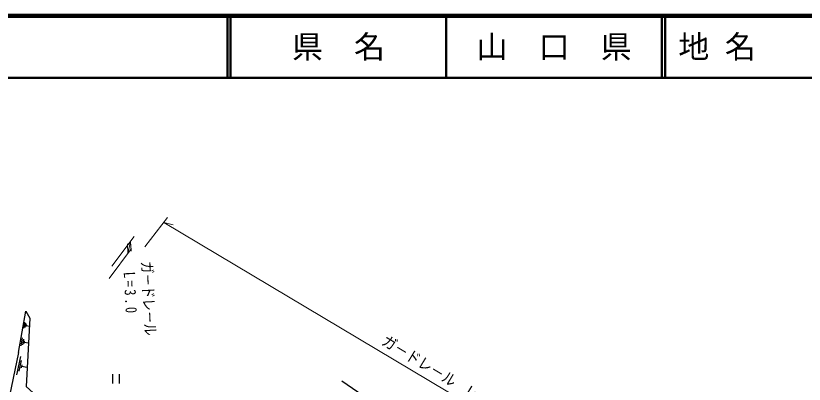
# Model space of a CAD drawing. Units: millimetres, scale not verified. Extents: x 40000 to 680000, y 20000 to 380000.
# Drawn here: x 263630 to 390676, y 320624 to 380000 of the extents above; entities that cross this region are included whole.
import ezdxf
from ezdxf.enums import TextEntityAlignment as Align

# ---------------------------------------------------------------- set-up
doc = ezdxf.new("R2010")
doc.units = ezdxf.units.MM
doc.header["$LTSCALE"] = 1000
for name, color, linetype, lineweight in [('M-BGD', 7, 'Continuous', 25), ('M-STR-HTXT', 7, 'Continuous', 13), ('M-TTL', 2, 'Continuous', 140), ('M-TTL-LINE', 7, 'Continuous', 50)]:
    doc.layers.add(name, color=color, linetype=linetype, lineweight=lineweight)
doc.layers.add('M-TTL-TXT', color=7, linetype='Continuous')
doc.styles.add('ＭＳ ゴシック', font='')
doc.styles.get('ＭＳ ゴシック').set_extended_font_data('MS Gothic')

msp = doc.modelspace()

# ---------------------------------------------------------------- linework, layer by layer
at = {"layer": 'M-BGD'}
for p, q in [((264069, 325762), (265252, 332390)), ((265252, 332390), (265892, 331252)), ((264919, 329659), (265095, 330643)), ((265224, 330458), (265105, 329788)), ((265290, 329918), (265354, 330272)), ((265322, 330095), (265834, 330003)), ((264482, 326829), (264710, 328109)), ((264879, 327867), (264723, 326997)), ((264965, 327165), (265047, 327626)), ((265006, 327396), (265671, 327277)), ((263828, 322161), (264441, 325098)), ((264201, 322722), (264558, 324435)), ((264573, 323283), (264675, 323772)), ((264624, 323527), (265395, 323366)), ((279229, 322236), (279229, 320736)), ((280369, 320736), (280369, 322236))]:
    msp.add_line(p, q, dxfattribs=at)
for points in [[(265892, 331252), (265312, 320279), (268208, 317646), (271451, 317264)], [(264069, 325762), (262336, 317463), (261704, 315002), (260174, 312588), (262709, 312500), (266708, 312232), (272656, 311487), (276614, 310838), (280556, 310023), (284440, 309051), (288253, 307968), (292063, 306651), (295860, 305223), (299542, 303690), (303162, 301945), (306755, 300120), (310245, 298114), (313623, 296016), (316945, 293744), (320154, 291341), (323291, 288906), (326049, 286550), (329612, 283180)], [(316177, 321172), (322910, 316548), (335358, 301219), (341802, 295063), (347753, 290475), (351856, 288784), (356542, 290077)]]:
    msp.add_lwpolyline(points, dxfattribs=at)
at = {"layer": 'M-STR-HTXT'}
for p, q in [((284408, 342749), (288089, 347488)), ((287475, 346698), (373443, 295483)), ((287475, 346698), (288979, 346291)), ((282731, 344441), (279123, 339646)), ((281700, 341673), (281609, 343228)), ((281700, 341673), (282130, 343641)), ((282130, 343641), (282220, 342086)), ((278693, 337678), (282301, 342472))]:
    msp.add_line(p, q, dxfattribs=at)
at = {"layer": 'M-TTL'}
msp.add_line((680000, 380000), (40000, 380000), dxfattribs=at)
at = {"layer": 'M-TTL-LINE'}
for p, q in [((297750, 380000), (297750, 370000)), ((298250, 380000), (298250, 370000)), ((333000, 380000), (333000, 370000)), ((367750, 380000), (367750, 370000)), ((368250, 380000), (368250, 370000)), ((40000, 370000), (680000, 370000))]:
    msp.add_line(p, q, dxfattribs=at)

# ---------------------------------------------------------------- texts
at = {"layer": 'M-STR-HTXT', "style": 'ＭＳ ゴシック'}
for s, rotation, width, p in [('ガ－ドレ－ル', 272.9, 0.8, (283289, 340368)), ('ガ－ドレ－ル\u3000L=105.0', 328.8, 0.9, (322143, 326642))]:
    msp.add_text(s, height=1833, rotation=rotation, dxfattribs=dict(at, width=width)).set_placement(p, align=Align.BOTTOM_LEFT)
at = {"layer": 'M-STR-HTXT', "insert": (280991, 338697), "char_height": 1833, "attachment_point": 7, "rotation": 272.9, "style": 'ＭＳ ゴシック'}
msp.add_mtext('\\T1.42;\\W0.8;L=3.0', dxfattribs=at)
at = {"layer": 'M-TTL-TXT', "style": 'ＭＳ ゴシック'}
for s, p in [('県\u3000名', (315625, 375000)), ('山\u3000口\u3000県', (350375, 375000))]:
    msp.add_text(s, height=3666, dxfattribs=at).set_placement(p, align=Align.MIDDLE_CENTER)
msp.add_text('地 名', height=3666, dxfattribs=at).set_placement((370380, 375000), align=Align.MIDDLE_LEFT)

doc.saveas('drawing.dxf')
